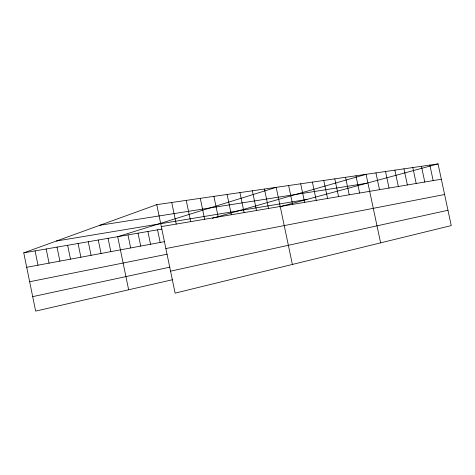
<?xml version="1.0" encoding="UTF-8"?>
<svg xmlns="http://www.w3.org/2000/svg" width="475" height="475" viewBox="0 0 475 475"><rect width="100%" height="100%" fill="white"/><g stroke="black" fill="none" stroke-linecap="round" stroke-linejoin="round"><path stroke-width="0.71" d="M172.425 279.745L35.655 311.107L23.75 252.837L156.762 204.648L438.057 163.893L451.25 225.589L175.115 293.14L156.762 204.648M212.325 218.334L366.077 174.325L380.617 242.868M279.567 206.857L438.057 163.893M170.555 271.16L447.973 210.271M32.698 296.637L169.818 267.164M29.658 281.746L167.129 254.214M165.864 248.538L444.6 194.507M26.707 267.3L164.528 241.65M23.75 252.837L161.916 229.069M161.316 226.605L441.334 179.212M56.311 241.039L307.016 199.417M99.827 225.275L366.409 183.32M429.851 165.086L433.164 180.589M421.438 166.303L424.793 182.008M412.811 167.55L416.201 183.463M403.952 168.839L407.384 184.953M394.862 170.151L398.335 186.485M385.522 171.505L389.043 188.058M375.933 172.894L379.495 189.673M355.941 175.792L359.599 193.046M345.521 177.3L349.226 194.797M334.798 178.855L338.55 196.602M323.766 180.453L327.566 198.467M312.402 182.097L316.255 200.379M300.693 183.795L304.606 202.35M288.628 185.541L292.594 204.387M292.392 264.45L276.189 187.346L117.687 236.681L128.648 289.78M264.45 189.044L268.529 208.46M252.373 190.796L256.5 210.49M239.934 192.601L244.114 212.586M227.115 194.453L231.361 214.748M213.91 196.365L218.209 216.974M200.29 198.342L204.648 219.266M186.236 200.379L190.659 221.635M171.736 202.475L176.225 224.081M157.552 229.823L160.17 242.464M147.897 231.479L150.539 244.251M138.035 233.178L140.707 246.086M127.971 234.911L130.667 247.95M108.08 238.331L110.823 251.643M98.272 240.018L101.044 253.466M88.273 241.739L91.069 255.324M78.066 243.491L80.887 257.218M67.652 245.284L70.496 259.154M57.018 247.113L59.892 261.125M46.164 248.983L49.062 263.138M35.073 250.889L38 265.198"/></g></svg>
